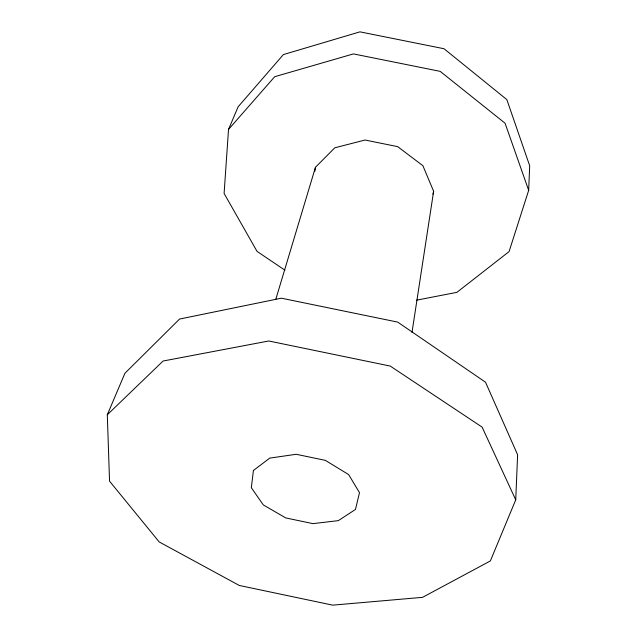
<?xml version="1.0" encoding="UTF-8"?>
<svg xmlns="http://www.w3.org/2000/svg" width="637" height="637" viewBox="0 0 637 637"><rect width="100%" height="100%" fill="white"/><g stroke="black" fill="none" stroke-linecap="round" stroke-linejoin="round"><path stroke-width="0.96" d="M515.731 499.854L517.618 454.778L485.513 382.208L397.695 322.107L281.387 298.188L179.562 319.049L124.924 373.274L107.303 414.767L109.548 481.166L159.202 541.944L239.281 585.459L332.689 605.15L422.546 597.339L490.355 560.942L515.731 499.854L482.121 427.124L390.242 366.068L268.766 340.986L163.08 361.028L107.303 414.767M416.375 300.21L456.896 292.343L509.067 251.607L528.67 190.344L529.697 165.851L506.845 99.603L444.013 48.731L359.945 31.85L283.385 54.583L238.127 106.801L228.516 129.43L224.105 193.457L257.053 251.384L284.898 270.168M314.909 171.178L315.458 167.292L334.775 147.808L365.057 140.029L397.655 146.637L422.88 165.684L433.63 191.315L411.988 332.474M432.937 194.181L433.63 191.315M275.781 299.358L315.458 167.292M228.516 129.43L274.698 76.703L353.439 53.906L440.183 71.36L505.061 123.212L528.67 190.344M253.407 470.52L251.328 487.687L263.304 504.926L285.75 517.929L312.958 523.63L338.327 520.636L355.462 509.465L359.499 492.664L348.646 474.589L325.356 460.36L296.181 454.285L269.69 458.122L253.407 470.52"/></g></svg>
